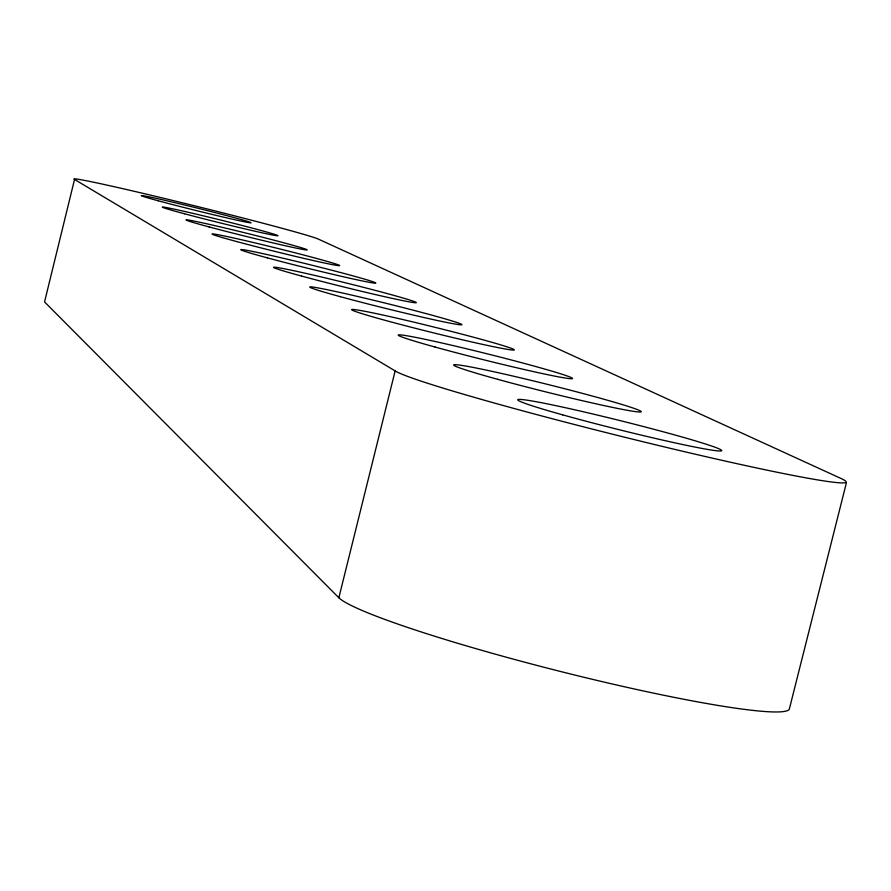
<?xml version="1.0" encoding="UTF-8"?>
<svg xmlns="http://www.w3.org/2000/svg" width="891" height="891" viewBox="0 0 891 891"><rect width="100%" height="100%" fill="white"/><g stroke="black" fill="none" stroke-linecap="round" stroke-linejoin="round"><path stroke-width="1.34" d="M74.543 179.447L395.147 370.901A233.709 10.079 14 0 0 659.128 445.645A233.709 10.079 14 0 0 841.394 478.656L317.953 238.911A125.932 2.94 13.9 0 0 185.105 203.482A125.932 2.94 13.9 0 0 74.543 179.447L44.55 301.915L338.858 597.772A233.253 20.036 14.2 0 0 570.708 674.03A233.253 20.036 14.2 0 0 789.27 709.314L846.45 482.621M338.858 597.772L395.147 370.901M439.831 328.512L418.993 323.377A83.565 2.873 13.9 0 0 365.566 314.746A83.565 2.873 13.9 0 0 502.346 348.459A83.565 2.873 13.9 0 0 439.831 328.512M158.141 200.765A56.656 1.325 13.9 0 0 249.892 222.761A56.656 1.325 13.9 0 0 181.753 204.306A56.656 1.325 13.9 0 0 158.141 200.765M435.064 347.045A89.679 3.308 14 0 0 572.3 378.664A89.679 3.308 14 0 0 449.665 344.784A89.679 3.308 14 0 0 435.064 347.045M497.601 379.299A96.763 3.854 14 0 0 641.208 411.809A96.763 3.854 14 0 0 503.304 373.852A96.763 3.854 14 0 0 497.601 379.299M562.667 414.861A105.093 4.533 14 0 0 721.309 450.891A105.093 4.533 14 0 0 574.806 409.815A105.093 4.533 14 0 0 562.667 414.861M340.373 296.692A78.241 2.517 13.9 0 0 461.248 324.836A78.241 2.517 13.9 0 0 355.865 296.057A78.241 2.517 13.9 0 0 340.373 296.692M267.311 257.844A69.42 1.982 13.9 0 0 375.3 283.171A69.42 1.982 13.9 0 0 282.937 258.19A69.42 1.982 13.9 0 0 267.311 257.844M301.626 276.087A73.563 2.228 13.9 0 0 415.696 302.762A73.563 2.228 13.9 0 0 317.252 276.01A73.563 2.228 13.9 0 0 301.626 276.087M236.694 241.561A65.711 1.782 13.9 0 0 339.215 265.685A65.711 1.782 13.9 0 0 252.242 242.252A65.711 1.782 13.9 0 0 236.694 241.561M209.218 226.949A62.392 1.604 13.9 0 0 306.794 249.97A62.392 1.604 13.9 0 0 224.621 227.918A62.392 1.604 13.9 0 0 209.218 226.949M184.426 213.751A59.385 1.448 13.9 0 0 277.513 235.77A59.385 1.448 13.9 0 0 199.64 214.943A59.385 1.448 13.9 0 0 184.426 213.751"/></g></svg>
